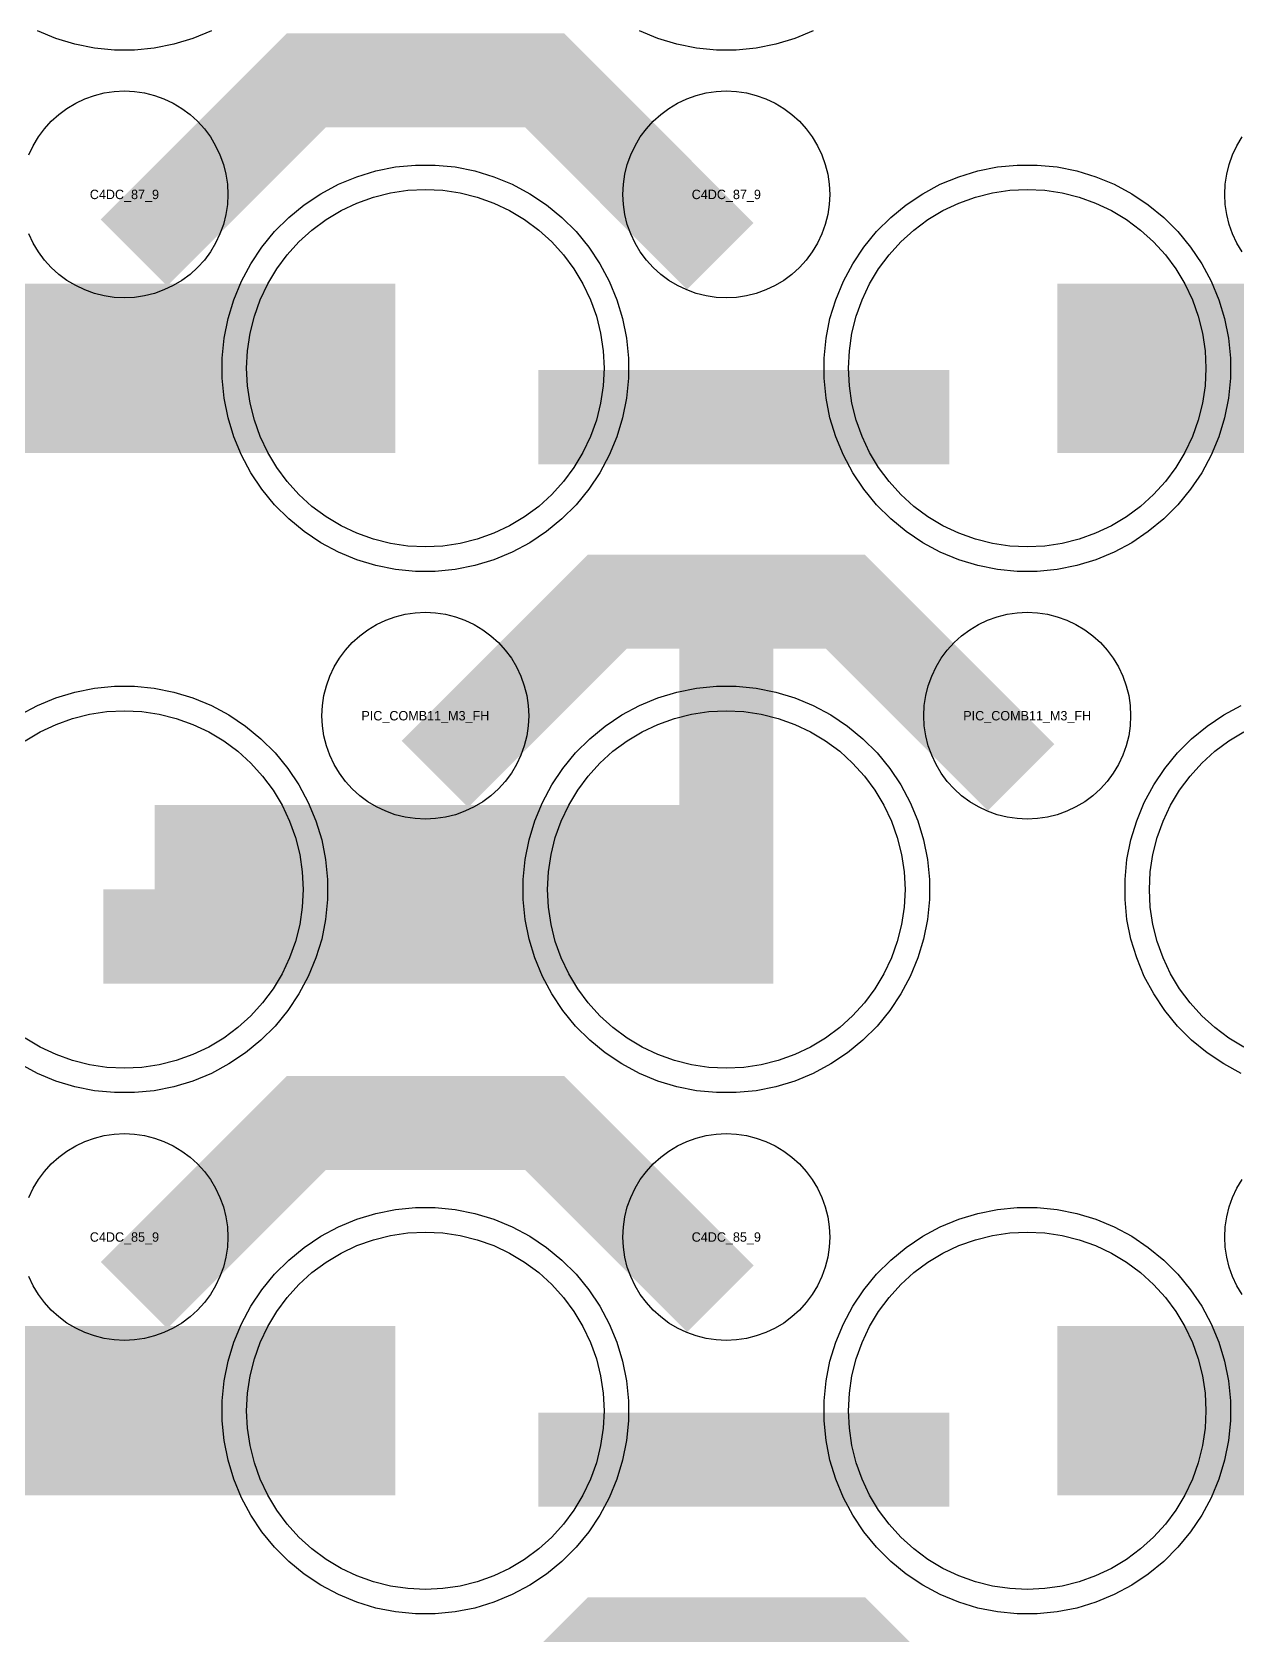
# Model space of a CAD drawing. Extents: x -11880 to 11880, y -14992 to 14992.
# Drawn here: x -9144.6 to -8824.2, y -3121.2 to -2695.1 of the extents above; entities that cross this region are included whole.
import ezdxf
from ezdxf.enums import TextEntityAlignment as Align

# ---------------------------------------------------------------- set-up
doc = ezdxf.new("R2010")
doc.units = 0
doc.header["$MEASUREMENT"] = 0
for name, color, linetype in [('GDS_775_DT_237', 138, 'CONTINUOUS'), ('RDL1_FS', 34, 'CONTINUOUS'), ('RDL_BS', 160, 'CONTINUOUS')]:
    doc.layers.add(name, color=color, linetype=linetype)

msp = doc.modelspace()

# ---------------------------------------------------------------- linework, layer by layer
at = {"layer": 'RDL1_FS', "color": 11, "true_color": 0xf27172}
for points in [[(-9040, -2831.999), (-9044.657, -2831.77), (-9049.268, -2831.086), (-9053.791, -2829.954), (-9058.181, -2828.382), (-9062.395, -2826.39), (-9066.395, -2823.992), (-9070.14, -2821.214), (-9073.594, -2818.084), (-9076.724, -2814.63), (-9079.502, -2810.885), (-9081.9, -2806.885), (-9083.892, -2802.671), (-9085.464, -2798.281), (-9086.596, -2793.758), (-9087.28, -2789.147), (-9087.509, -2784.49), (-9087.28, -2779.833), (-9086.596, -2775.222), (-9085.464, -2770.699), (-9083.892, -2766.309), (-9081.9, -2762.095), (-9079.502, -2758.095), (-9076.724, -2754.35), (-9073.594, -2750.896), (-9070.14, -2747.766), (-9066.395, -2744.988), (-9062.395, -2742.59), (-9058.181, -2740.598), (-9053.791, -2739.026), (-9049.268, -2737.894), (-9044.657, -2737.21), (-9040, -2736.981), (-9035.343, -2737.21), (-9030.732, -2737.894), (-9026.209, -2739.026), (-9021.819, -2740.598), (-9017.605, -2742.59), (-9013.605, -2744.988), (-9009.86, -2747.766), (-9006.406, -2750.896), (-9003.276, -2754.35), (-9000.498, -2758.095), (-8998.1, -2762.095), (-8996.108, -2766.309), (-8994.536, -2770.699), (-8993.404, -2775.222), (-8992.72, -2779.833), (-8992.491, -2784.49), (-8992.72, -2789.147), (-8993.404, -2793.758), (-8994.536, -2798.281), (-8996.108, -2802.671), (-8998.1, -2806.885), (-9000.498, -2810.885), (-9003.276, -2814.63), (-9006.406, -2818.084), (-9009.86, -2821.214), (-9013.605, -2823.992), (-9017.605, -2826.39), (-9021.819, -2828.382), (-9026.209, -2829.954), (-9030.732, -2831.086), (-9035.343, -2831.77)], [(-8880, -2831.999), (-8884.657, -2831.77), (-8889.268, -2831.086), (-8893.791, -2829.954), (-8898.181, -2828.382), (-8902.395, -2826.39), (-8906.395, -2823.992), (-8910.14, -2821.214), (-8913.594, -2818.084), (-8916.724, -2814.63), (-8919.502, -2810.885), (-8921.9, -2806.885), (-8923.892, -2802.671), (-8925.464, -2798.281), (-8926.596, -2793.758), (-8927.28, -2789.147), (-8927.509, -2784.49), (-8927.28, -2779.833), (-8926.596, -2775.222), (-8925.464, -2770.699), (-8923.892, -2766.309), (-8921.9, -2762.095), (-8919.502, -2758.095), (-8916.724, -2754.35), (-8913.594, -2750.896), (-8910.14, -2747.766), (-8906.395, -2744.988), (-8902.395, -2742.59), (-8898.181, -2740.598), (-8893.791, -2739.026), (-8889.268, -2737.894), (-8884.657, -2737.21), (-8880, -2736.981), (-8875.343, -2737.21), (-8870.732, -2737.894), (-8866.209, -2739.026), (-8861.819, -2740.598), (-8857.605, -2742.59), (-8853.605, -2744.988), (-8849.86, -2747.766), (-8846.406, -2750.896), (-8843.276, -2754.35), (-8840.498, -2758.095), (-8838.1, -2762.095), (-8836.108, -2766.309), (-8834.536, -2770.699), (-8833.404, -2775.222), (-8832.72, -2779.833), (-8832.491, -2784.49), (-8832.72, -2789.147), (-8833.404, -2793.758), (-8834.536, -2798.281), (-8836.108, -2802.671), (-8838.1, -2806.885), (-8840.498, -2810.885), (-8843.276, -2814.63), (-8846.406, -2818.084), (-8849.86, -2821.214), (-8853.605, -2823.992), (-8857.605, -2826.39), (-8861.819, -2828.382), (-8866.209, -2829.954), (-8870.732, -2831.086), (-8875.343, -2831.77)]]:
    msp.add_lwpolyline(points, close=True, dxfattribs=at)
for points in [[(-9191.998, -2784.49, 45, 45, 0), (-9119.998, -2784.49, 45, 45, 0)], [(-9119.998, -2784.49, 45, 45, 0), (-9047.998, -2784.49, 45, 45, 0)], [(-8871.998, -2784.49, 45, 45, 0), (-8799.998, -2784.49, 45, 45, 0)]]:
    msp.add_lwpolyline(points, format="xyseb", dxfattribs=at)
at = {"layer": 'RDL1_FS'}
for points in [[(-9146.395, -2883.553), (-9142.395, -2881.155), (-9138.181, -2879.163), (-9133.791, -2877.591), (-9129.268, -2876.459), (-9124.657, -2875.775), (-9120, -2875.546), (-9115.343, -2875.775), (-9110.732, -2876.459), (-9106.209, -2877.591), (-9101.819, -2879.163), (-9097.605, -2881.155), (-9093.605, -2883.553), (-9089.86, -2886.331), (-9086.406, -2889.461), (-9083.276, -2892.915), (-9080.498, -2896.66), (-9078.1, -2900.66), (-9076.108, -2904.874), (-9074.536, -2909.264), (-9073.404, -2913.787), (-9072.72, -2918.398), (-9072.491, -2923.055), (-9072.72, -2927.712), (-9073.404, -2932.323), (-9074.536, -2936.846), (-9076.108, -2941.236), (-9078.1, -2945.45), (-9080.498, -2949.45), (-9083.276, -2953.195), (-9086.406, -2956.649), (-9089.86, -2959.779), (-9093.605, -2962.557), (-9097.605, -2964.955), (-9101.819, -2966.947), (-9106.209, -2968.519), (-9110.732, -2969.651), (-9115.343, -2970.335), (-9120, -2970.564), (-9124.657, -2970.335), (-9129.268, -2969.651), (-9133.791, -2968.519), (-9138.181, -2966.947), (-9142.395, -2964.955), (-9146.395, -2962.557)], [(-8822.395, -2964.955), (-8826.395, -2962.557), (-8830.14, -2959.779), (-8833.594, -2956.649), (-8836.724, -2953.195), (-8839.502, -2949.45), (-8841.9, -2945.45), (-8843.892, -2941.236), (-8845.464, -2936.846), (-8846.596, -2932.323), (-8847.28, -2927.712), (-8847.509, -2923.055), (-8847.28, -2918.398), (-8846.596, -2913.787), (-8845.464, -2909.264), (-8843.892, -2904.874), (-8841.9, -2900.66), (-8839.502, -2896.66), (-8836.724, -2892.915), (-8833.594, -2889.461), (-8830.14, -2886.331), (-8826.395, -2883.553), (-8822.395, -2881.155)]]:
    msp.add_lwpolyline(points, dxfattribs=at)
for points in [[(-8960, -2970.564), (-8964.657, -2970.335), (-8969.268, -2969.651), (-8973.791, -2968.519), (-8978.181, -2966.947), (-8982.395, -2964.955), (-8986.395, -2962.557), (-8990.14, -2959.779), (-8993.594, -2956.649), (-8996.724, -2953.195), (-8999.502, -2949.45), (-9001.9, -2945.45), (-9003.892, -2941.236), (-9005.464, -2936.846), (-9006.596, -2932.323), (-9007.28, -2927.712), (-9007.509, -2923.055), (-9007.28, -2918.398), (-9006.596, -2913.787), (-9005.464, -2909.264), (-9003.892, -2904.874), (-9001.9, -2900.66), (-8999.502, -2896.66), (-8996.724, -2892.915), (-8993.594, -2889.461), (-8990.14, -2886.331), (-8986.395, -2883.553), (-8982.395, -2881.155), (-8978.181, -2879.163), (-8973.791, -2877.591), (-8969.268, -2876.459), (-8964.657, -2875.775), (-8960, -2875.546), (-8955.343, -2875.775), (-8950.732, -2876.459), (-8946.209, -2877.591), (-8941.819, -2879.163), (-8937.605, -2881.155), (-8933.605, -2883.553), (-8929.86, -2886.331), (-8926.406, -2889.461), (-8923.276, -2892.915), (-8920.498, -2896.66), (-8918.1, -2900.66), (-8916.108, -2904.874), (-8914.536, -2909.264), (-8913.404, -2913.787), (-8912.72, -2918.398), (-8912.491, -2923.055), (-8912.72, -2927.712), (-8913.404, -2932.323), (-8914.536, -2936.846), (-8916.108, -2941.236), (-8918.1, -2945.45), (-8920.498, -2949.45), (-8923.276, -2953.195), (-8926.406, -2956.649), (-8929.86, -2959.779), (-8933.605, -2962.557), (-8937.605, -2964.955), (-8941.819, -2966.947), (-8946.209, -2968.519), (-8950.732, -2969.651), (-8955.343, -2970.335)], [(-9040, -3109.129), (-9044.657, -3108.9), (-9049.268, -3108.216), (-9053.791, -3107.084), (-9058.181, -3105.512), (-9062.395, -3103.52), (-9066.395, -3101.122), (-9070.14, -3098.344), (-9073.594, -3095.214), (-9076.724, -3091.76), (-9079.502, -3088.015), (-9081.9, -3084.015), (-9083.892, -3079.801), (-9085.464, -3075.411), (-9086.596, -3070.888), (-9087.28, -3066.277), (-9087.509, -3061.62), (-9087.28, -3056.963), (-9086.596, -3052.352), (-9085.464, -3047.829), (-9083.892, -3043.439), (-9081.9, -3039.225), (-9079.502, -3035.225), (-9076.724, -3031.48), (-9073.594, -3028.026), (-9070.14, -3024.896), (-9066.395, -3022.118), (-9062.395, -3019.72), (-9058.181, -3017.728), (-9053.791, -3016.156), (-9049.268, -3015.024), (-9044.657, -3014.34), (-9040, -3014.111), (-9035.343, -3014.34), (-9030.732, -3015.024), (-9026.209, -3016.156), (-9021.819, -3017.728), (-9017.605, -3019.72), (-9013.605, -3022.118), (-9009.86, -3024.896), (-9006.406, -3028.026), (-9003.276, -3031.48), (-9000.498, -3035.225), (-8998.1, -3039.225), (-8996.108, -3043.439), (-8994.536, -3047.829), (-8993.404, -3052.352), (-8992.72, -3056.963), (-8992.491, -3061.62), (-8992.72, -3066.277), (-8993.404, -3070.888), (-8994.536, -3075.411), (-8996.108, -3079.801), (-8998.1, -3084.015), (-9000.498, -3088.015), (-9003.276, -3091.76), (-9006.406, -3095.214), (-9009.86, -3098.344), (-9013.605, -3101.122), (-9017.605, -3103.52), (-9021.819, -3105.512), (-9026.209, -3107.084), (-9030.732, -3108.216), (-9035.343, -3108.9)], [(-8880, -3109.129), (-8884.657, -3108.9), (-8889.268, -3108.216), (-8893.791, -3107.084), (-8898.181, -3105.512), (-8902.395, -3103.52), (-8906.395, -3101.122), (-8910.14, -3098.344), (-8913.594, -3095.214), (-8916.724, -3091.76), (-8919.502, -3088.015), (-8921.9, -3084.015), (-8923.892, -3079.801), (-8925.464, -3075.411), (-8926.596, -3070.888), (-8927.28, -3066.277), (-8927.509, -3061.62), (-8927.28, -3056.963), (-8926.596, -3052.352), (-8925.464, -3047.829), (-8923.892, -3043.439), (-8921.9, -3039.225), (-8919.502, -3035.225), (-8916.724, -3031.48), (-8913.594, -3028.026), (-8910.14, -3024.896), (-8906.395, -3022.118), (-8902.395, -3019.72), (-8898.181, -3017.728), (-8893.791, -3016.156), (-8889.268, -3015.024), (-8884.657, -3014.34), (-8880, -3014.111), (-8875.343, -3014.34), (-8870.732, -3015.024), (-8866.209, -3016.156), (-8861.819, -3017.728), (-8857.605, -3019.72), (-8853.605, -3022.118), (-8849.86, -3024.896), (-8846.406, -3028.026), (-8843.276, -3031.48), (-8840.498, -3035.225), (-8838.1, -3039.225), (-8836.108, -3043.439), (-8834.536, -3047.829), (-8833.404, -3052.352), (-8832.72, -3056.963), (-8832.491, -3061.62), (-8832.72, -3066.277), (-8833.404, -3070.888), (-8834.536, -3075.411), (-8836.108, -3079.801), (-8838.1, -3084.015), (-8840.498, -3088.015), (-8843.276, -3091.76), (-8846.406, -3095.214), (-8849.86, -3098.344), (-8853.605, -3101.122), (-8857.605, -3103.52), (-8861.819, -3105.512), (-8866.209, -3107.084), (-8870.732, -3108.216), (-8875.343, -3108.9)]]:
    msp.add_lwpolyline(points, close=True, dxfattribs=at)
for points in [[(-9111.998, -2923.055, 45, 45, 0), (-9039.998, -2923.055, 45, 45, 0)], [(-9039.998, -2923.055, 45, 45, 0), (-8967.998, -2923.055, 45, 45, 0)], [(-9191.998, -3061.62, 45, 45, 0), (-9119.998, -3061.62, 45, 45, 0)], [(-9119.998, -3061.62, 45, 45, 0), (-9047.998, -3061.62, 45, 45, 0)], [(-8871.998, -3061.62, 45, 45, 0), (-8799.998, -3061.62, 45, 45, 0)]]:
    msp.add_lwpolyline(points, format="xyseb", dxfattribs=at)
at = {"layer": 'RDL_BS'}
for points in [[(-9096.885, -2694.8), (-9101.795, -2696.831), (-9106.835, -2698.362), (-9112.062, -2699.408), (-9117.356, -2699.925), (-9122.644, -2699.925), (-9127.938, -2699.408), (-9133.165, -2698.362), (-9138.205, -2696.831), (-9143.115, -2694.8)], [(-8936.885, -2694.8), (-8941.795, -2696.831), (-8946.835, -2698.362), (-8952.062, -2699.408), (-8957.356, -2699.925), (-8962.644, -2699.925), (-8967.938, -2699.408), (-8973.165, -2698.362), (-8978.205, -2696.831), (-8983.115, -2694.8)], [(-9145.402, -2727.783), (-9144.25, -2725.346), (-9142.857, -2723.022), (-9141.254, -2720.859), (-9139.442, -2718.86), (-9137.443, -2717.048), (-9135.28, -2715.445), (-9132.956, -2714.052), (-9130.519, -2712.9), (-9127.984, -2711.993), (-9125.365, -2711.336), (-9122.693, -2710.94), (-9120, -2710.808), (-9117.307, -2710.94), (-9114.635, -2711.336), (-9112.016, -2711.993), (-9109.481, -2712.9), (-9107.044, -2714.052), (-9104.72, -2715.445), (-9102.557, -2717.048), (-9100.558, -2718.86), (-9098.746, -2720.859), (-9097.143, -2723.022), (-9095.75, -2725.346), (-9094.598, -2727.783), (-9093.691, -2730.318), (-9093.034, -2732.937), (-9092.638, -2735.609), (-9092.506, -2738.302), (-9092.638, -2740.995), (-9093.034, -2743.667), (-9093.691, -2746.286), (-9094.598, -2748.821), (-9095.75, -2751.258), (-9097.143, -2753.582), (-9098.746, -2755.745), (-9100.558, -2757.744), (-9102.557, -2759.556), (-9104.72, -2761.159), (-9107.044, -2762.552), (-9109.481, -2763.704), (-9112.016, -2764.611), (-9114.635, -2765.268), (-9117.307, -2765.664), (-9120, -2765.796), (-9122.693, -2765.664), (-9125.365, -2765.268), (-9127.984, -2764.611), (-9130.519, -2763.704), (-9132.956, -2762.552), (-9135.28, -2761.159), (-9137.443, -2759.556), (-9139.442, -2757.744), (-9141.254, -2755.745), (-9142.857, -2753.582), (-9144.25, -2751.258), (-9145.402, -2748.821)], [(-8822.857, -2753.582), (-8824.25, -2751.258), (-8825.402, -2748.821), (-8826.309, -2746.286), (-8826.966, -2743.667), (-8827.362, -2740.995), (-8827.494, -2738.302), (-8827.362, -2735.609), (-8826.966, -2732.937), (-8826.309, -2730.318), (-8825.402, -2727.783), (-8824.25, -2725.346), (-8822.857, -2723.022)], [(-9147.777, -2876.672), (-9143.115, -2874.18), (-9138.205, -2872.149), (-9133.165, -2870.618), (-9127.938, -2869.572), (-9122.644, -2869.055), (-9117.356, -2869.055), (-9112.062, -2869.572), (-9106.835, -2870.618), (-9101.795, -2872.149), (-9096.885, -2874.18), (-9092.223, -2876.672), (-9087.809, -2879.619), (-9083.708, -2882.981), (-9079.926, -2886.763), (-9076.564, -2890.864), (-9073.617, -2895.278), (-9071.125, -2899.94), (-9069.094, -2904.85), (-9067.563, -2909.89), (-9066.517, -2915.117), (-9066, -2920.411), (-9066, -2925.699), (-9066.517, -2930.993), (-9067.563, -2936.22), (-9069.094, -2941.26), (-9071.125, -2946.17), (-9073.617, -2950.832), (-9076.564, -2955.246), (-9079.926, -2959.347), (-9083.708, -2963.129), (-9087.809, -2966.491), (-9092.223, -2969.438), (-9096.885, -2971.93), (-9101.795, -2973.961), (-9106.835, -2975.492), (-9112.062, -2976.538), (-9117.356, -2977.055), (-9122.644, -2977.055), (-9127.938, -2976.538), (-9133.165, -2975.492), (-9138.205, -2973.961), (-9143.115, -2971.93), (-9147.777, -2969.438)], [(-8823.115, -2971.93), (-8827.777, -2969.438), (-8832.191, -2966.491), (-8836.292, -2963.129), (-8840.074, -2959.347), (-8843.436, -2955.246), (-8846.383, -2950.832), (-8848.875, -2946.17), (-8850.906, -2941.26), (-8852.437, -2936.22), (-8853.483, -2930.993), (-8854, -2925.699), (-8854, -2920.411), (-8853.483, -2915.117), (-8852.437, -2909.89), (-8850.906, -2904.85), (-8848.875, -2899.94), (-8846.383, -2895.278), (-8843.436, -2890.864), (-8840.074, -2886.763), (-8836.292, -2882.981), (-8832.191, -2879.619), (-8827.777, -2876.672), (-8823.115, -2874.18)], [(-9145.402, -3004.913), (-9144.25, -3002.476), (-9142.857, -3000.152), (-9141.254, -2997.989), (-9139.442, -2995.99), (-9137.443, -2994.178), (-9135.28, -2992.575), (-9132.956, -2991.182), (-9130.519, -2990.03), (-9127.984, -2989.123), (-9125.365, -2988.466), (-9122.693, -2988.07), (-9120, -2987.938), (-9117.307, -2988.07), (-9114.635, -2988.466), (-9112.016, -2989.123), (-9109.481, -2990.03), (-9107.044, -2991.182), (-9104.72, -2992.575), (-9102.557, -2994.178), (-9100.558, -2995.99), (-9098.746, -2997.989), (-9097.143, -3000.152), (-9095.75, -3002.476), (-9094.598, -3004.913), (-9093.691, -3007.448), (-9093.034, -3010.067), (-9092.638, -3012.739), (-9092.506, -3015.432), (-9092.638, -3018.125), (-9093.034, -3020.797), (-9093.691, -3023.416), (-9094.598, -3025.951), (-9095.75, -3028.388), (-9097.143, -3030.712), (-9098.746, -3032.875), (-9100.558, -3034.874), (-9102.557, -3036.686), (-9104.72, -3038.289), (-9107.044, -3039.682), (-9109.481, -3040.834), (-9112.016, -3041.741), (-9114.635, -3042.398), (-9117.307, -3042.794), (-9120, -3042.926), (-9122.693, -3042.794), (-9125.365, -3042.398), (-9127.984, -3041.741), (-9130.519, -3040.834), (-9132.956, -3039.682), (-9135.28, -3038.289), (-9137.443, -3036.686), (-9139.442, -3034.874), (-9141.254, -3032.875), (-9142.857, -3030.712), (-9144.25, -3028.388), (-9145.402, -3025.951)], [(-8822.857, -3030.712), (-8824.25, -3028.388), (-8825.402, -3025.951), (-8826.309, -3023.416), (-8826.966, -3020.797), (-8827.362, -3018.125), (-8827.494, -3015.432), (-8827.362, -3012.739), (-8826.966, -3010.067), (-8826.309, -3007.448), (-8825.402, -3004.913), (-8824.25, -3002.476), (-8822.857, -3000.152)]]:
    msp.add_lwpolyline(points, dxfattribs=at)
for points in [[(-9117.438, -2753.804, 25, 25, 0), (-9071.623, -2707.989, 25, 25, 0), (-9038.07, -2707.989, 25, 25, 0)], [(-8961.599, -2754.703, 25, 25, 0), (-9008.313, -2707.989, 25, 25, 0), (-9038.071, -2707.989, 25, 25, 0)], [(-8960, -2948.055, 25, 25, 0), (-8960, -2834.054, 25, 25, 0)], [(-9037.438, -2892.369, 25, 25, 0), (-8991.623, -2846.554, 25, 25, 0), (-8958.07, -2846.554, 25, 25, 0)], [(-8881.599, -2893.268, 25, 25, 0), (-8928.313, -2846.554, 25, 25, 0), (-8958.071, -2846.554, 25, 25, 0)], [(-9125.603, -2935.555, 25, 25, 0), (-8947.5, -2935.555, 25, 25, 0)], [(-9117.438, -3030.934, 25, 25, 0), (-9071.623, -2985.119, 25, 25, 0), (-9038.07, -2985.119, 25, 25, 0)], [(-8961.599, -3031.833, 25, 25, 0), (-9008.313, -2985.119, 25, 25, 0), (-9038.071, -2985.119, 25, 25, 0)], [(-9009.984, -3074.633, 25, 25, 0), (-8900.719, -3074.633, 25, 25, 0)], [(-9037.438, -3169.499, 25, 25, 0), (-8991.623, -3123.684, 25, 25, 0), (-8958.07, -3123.684, 25, 25, 0)], [(-8881.599, -3170.398, 25, 25, 0), (-8928.313, -3123.684, 25, 25, 0), (-8958.071, -3123.684, 25, 25, 0)]]:
    msp.add_lwpolyline(points, format="xyseb", dxfattribs=at)
for points in [[(-8960, -2765.796), (-8962.693, -2765.664), (-8965.365, -2765.268), (-8967.984, -2764.611), (-8970.519, -2763.704), (-8972.956, -2762.552), (-8975.28, -2761.159), (-8977.443, -2759.556), (-8979.442, -2757.744), (-8981.254, -2755.745), (-8982.857, -2753.582), (-8984.25, -2751.258), (-8985.402, -2748.821), (-8986.309, -2746.286), (-8986.966, -2743.667), (-8987.362, -2740.995), (-8987.494, -2738.302), (-8987.362, -2735.609), (-8986.966, -2732.937), (-8986.309, -2730.318), (-8985.402, -2727.783), (-8984.25, -2725.346), (-8982.857, -2723.022), (-8981.254, -2720.859), (-8979.442, -2718.86), (-8977.443, -2717.048), (-8975.28, -2715.445), (-8972.956, -2714.052), (-8970.519, -2712.9), (-8967.984, -2711.993), (-8965.365, -2711.336), (-8962.693, -2710.94), (-8960, -2710.808), (-8957.307, -2710.94), (-8954.635, -2711.336), (-8952.016, -2711.993), (-8949.481, -2712.9), (-8947.044, -2714.052), (-8944.72, -2715.445), (-8942.557, -2717.048), (-8940.558, -2718.86), (-8938.746, -2720.859), (-8937.143, -2723.022), (-8935.75, -2725.346), (-8934.598, -2727.783), (-8933.691, -2730.318), (-8933.034, -2732.937), (-8932.638, -2735.609), (-8932.506, -2738.302), (-8932.638, -2740.995), (-8933.034, -2743.667), (-8933.691, -2746.286), (-8934.598, -2748.821), (-8935.75, -2751.258), (-8937.143, -2753.582), (-8938.746, -2755.745), (-8940.558, -2757.744), (-8942.557, -2759.556), (-8944.72, -2761.159), (-8947.044, -2762.552), (-8949.481, -2763.704), (-8952.016, -2764.611), (-8954.635, -2765.268), (-8957.307, -2765.664)], [(-9040, -2904.361), (-9042.693, -2904.229), (-9045.365, -2903.833), (-9047.984, -2903.176), (-9050.519, -2902.269), (-9052.956, -2901.117), (-9055.28, -2899.724), (-9057.443, -2898.121), (-9059.442, -2896.309), (-9061.254, -2894.31), (-9062.857, -2892.147), (-9064.25, -2889.823), (-9065.402, -2887.386), (-9066.309, -2884.851), (-9066.966, -2882.232), (-9067.362, -2879.56), (-9067.494, -2876.867), (-9067.362, -2874.174), (-9066.966, -2871.502), (-9066.309, -2868.883), (-9065.402, -2866.348), (-9064.25, -2863.911), (-9062.857, -2861.587), (-9061.254, -2859.424), (-9059.442, -2857.425), (-9057.443, -2855.613), (-9055.28, -2854.01), (-9052.956, -2852.617), (-9050.519, -2851.465), (-9047.984, -2850.558), (-9045.365, -2849.901), (-9042.693, -2849.505), (-9040, -2849.373), (-9037.307, -2849.505), (-9034.635, -2849.901), (-9032.016, -2850.558), (-9029.481, -2851.465), (-9027.044, -2852.617), (-9024.72, -2854.01), (-9022.557, -2855.613), (-9020.558, -2857.425), (-9018.746, -2859.424), (-9017.143, -2861.587), (-9015.75, -2863.911), (-9014.598, -2866.348), (-9013.691, -2868.883), (-9013.034, -2871.502), (-9012.638, -2874.174), (-9012.506, -2876.867), (-9012.638, -2879.56), (-9013.034, -2882.232), (-9013.691, -2884.851), (-9014.598, -2887.386), (-9015.75, -2889.823), (-9017.143, -2892.147), (-9018.746, -2894.31), (-9020.558, -2896.309), (-9022.557, -2898.121), (-9024.72, -2899.724), (-9027.044, -2901.117), (-9029.481, -2902.269), (-9032.016, -2903.176), (-9034.635, -2903.833), (-9037.307, -2904.229)], [(-8880, -2904.361), (-8882.693, -2904.229), (-8885.365, -2903.833), (-8887.984, -2903.176), (-8890.519, -2902.269), (-8892.956, -2901.117), (-8895.28, -2899.724), (-8897.443, -2898.121), (-8899.442, -2896.309), (-8901.254, -2894.31), (-8902.857, -2892.147), (-8904.25, -2889.823), (-8905.402, -2887.386), (-8906.309, -2884.851), (-8906.966, -2882.232), (-8907.362, -2879.56), (-8907.494, -2876.867), (-8907.362, -2874.174), (-8906.966, -2871.502), (-8906.309, -2868.883), (-8905.402, -2866.348), (-8904.25, -2863.911), (-8902.857, -2861.587), (-8901.254, -2859.424), (-8899.442, -2857.425), (-8897.443, -2855.613), (-8895.28, -2854.01), (-8892.956, -2852.617), (-8890.519, -2851.465), (-8887.984, -2850.558), (-8885.365, -2849.901), (-8882.693, -2849.505), (-8880, -2849.373), (-8877.307, -2849.505), (-8874.635, -2849.901), (-8872.016, -2850.558), (-8869.481, -2851.465), (-8867.044, -2852.617), (-8864.72, -2854.01), (-8862.557, -2855.613), (-8860.558, -2857.425), (-8858.746, -2859.424), (-8857.143, -2861.587), (-8855.75, -2863.911), (-8854.598, -2866.348), (-8853.691, -2868.883), (-8853.034, -2871.502), (-8852.638, -2874.174), (-8852.506, -2876.867), (-8852.638, -2879.56), (-8853.034, -2882.232), (-8853.691, -2884.851), (-8854.598, -2887.386), (-8855.75, -2889.823), (-8857.143, -2892.147), (-8858.746, -2894.31), (-8860.558, -2896.309), (-8862.557, -2898.121), (-8864.72, -2899.724), (-8867.044, -2901.117), (-8869.481, -2902.269), (-8872.016, -2903.176), (-8874.635, -2903.833), (-8877.307, -2904.229)], [(-8962.644, -2977.055), (-8967.938, -2976.538), (-8973.165, -2975.492), (-8978.205, -2973.961), (-8983.115, -2971.93), (-8987.777, -2969.438), (-8992.191, -2966.491), (-8996.292, -2963.129), (-9000.074, -2959.347), (-9003.436, -2955.246), (-9006.383, -2950.832), (-9008.875, -2946.17), (-9010.906, -2941.26), (-9012.437, -2936.22), (-9013.483, -2930.993), (-9014, -2925.699), (-9014, -2920.411), (-9013.483, -2915.117), (-9012.437, -2909.89), (-9010.906, -2904.85), (-9008.875, -2899.94), (-9006.383, -2895.278), (-9003.436, -2890.864), (-9000.074, -2886.763), (-8996.292, -2882.981), (-8992.191, -2879.619), (-8987.777, -2876.672), (-8983.115, -2874.18), (-8978.205, -2872.149), (-8973.165, -2870.618), (-8967.938, -2869.572), (-8962.644, -2869.055), (-8957.356, -2869.055), (-8952.062, -2869.572), (-8946.835, -2870.618), (-8941.795, -2872.149), (-8936.885, -2874.18), (-8932.223, -2876.672), (-8927.809, -2879.619), (-8923.708, -2882.981), (-8919.926, -2886.763), (-8916.564, -2890.864), (-8913.617, -2895.278), (-8911.125, -2899.94), (-8909.094, -2904.85), (-8907.563, -2909.89), (-8906.517, -2915.117), (-8906, -2920.411), (-8906, -2925.699), (-8906.517, -2930.993), (-8907.563, -2936.22), (-8909.094, -2941.26), (-8911.125, -2946.17), (-8913.617, -2950.832), (-8916.564, -2955.246), (-8919.926, -2959.347), (-8923.708, -2963.129), (-8927.809, -2966.491), (-8932.223, -2969.438), (-8936.885, -2971.93), (-8941.795, -2973.961), (-8946.835, -2975.492), (-8952.062, -2976.538), (-8957.356, -2977.055)], [(-8960, -3042.926), (-8962.693, -3042.794), (-8965.365, -3042.398), (-8967.984, -3041.741), (-8970.519, -3040.834), (-8972.956, -3039.682), (-8975.28, -3038.289), (-8977.443, -3036.686), (-8979.442, -3034.874), (-8981.254, -3032.875), (-8982.857, -3030.712), (-8984.25, -3028.388), (-8985.402, -3025.951), (-8986.309, -3023.416), (-8986.966, -3020.797), (-8987.362, -3018.125), (-8987.494, -3015.432), (-8987.362, -3012.739), (-8986.966, -3010.067), (-8986.309, -3007.448), (-8985.402, -3004.913), (-8984.25, -3002.476), (-8982.857, -3000.152), (-8981.254, -2997.989), (-8979.442, -2995.99), (-8977.443, -2994.178), (-8975.28, -2992.575), (-8972.956, -2991.182), (-8970.519, -2990.03), (-8967.984, -2989.123), (-8965.365, -2988.466), (-8962.693, -2988.07), (-8960, -2987.938), (-8957.307, -2988.07), (-8954.635, -2988.466), (-8952.016, -2989.123), (-8949.481, -2990.03), (-8947.044, -2991.182), (-8944.72, -2992.575), (-8942.557, -2994.178), (-8940.558, -2995.99), (-8938.746, -2997.989), (-8937.143, -3000.152), (-8935.75, -3002.476), (-8934.598, -3004.913), (-8933.691, -3007.448), (-8933.034, -3010.067), (-8932.638, -3012.739), (-8932.506, -3015.432), (-8932.638, -3018.125), (-8933.034, -3020.797), (-8933.691, -3023.416), (-8934.598, -3025.951), (-8935.75, -3028.388), (-8937.143, -3030.712), (-8938.746, -3032.875), (-8940.558, -3034.874), (-8942.557, -3036.686), (-8944.72, -3038.289), (-8947.044, -3039.682), (-8949.481, -3040.834), (-8952.016, -3041.741), (-8954.635, -3042.398), (-8957.307, -3042.794)], [(-9042.644, -3115.62), (-9047.938, -3115.103), (-9053.165, -3114.057), (-9058.205, -3112.526), (-9063.115, -3110.495), (-9067.777, -3108.003), (-9072.191, -3105.056), (-9076.292, -3101.694), (-9080.074, -3097.912), (-9083.436, -3093.811), (-9086.383, -3089.397), (-9088.875, -3084.735), (-9090.906, -3079.825), (-9092.437, -3074.785), (-9093.483, -3069.558), (-9094, -3064.264), (-9094, -3058.976), (-9093.483, -3053.682), (-9092.437, -3048.455), (-9090.906, -3043.415), (-9088.875, -3038.505), (-9086.383, -3033.843), (-9083.436, -3029.429), (-9080.074, -3025.328), (-9076.292, -3021.546), (-9072.191, -3018.184), (-9067.777, -3015.237), (-9063.115, -3012.745), (-9058.205, -3010.714), (-9053.165, -3009.183), (-9047.938, -3008.137), (-9042.644, -3007.62), (-9037.356, -3007.62), (-9032.062, -3008.137), (-9026.835, -3009.183), (-9021.795, -3010.714), (-9016.885, -3012.745), (-9012.223, -3015.237), (-9007.809, -3018.184), (-9003.708, -3021.546), (-8999.926, -3025.328), (-8996.564, -3029.429), (-8993.617, -3033.843), (-8991.125, -3038.505), (-8989.094, -3043.415), (-8987.563, -3048.455), (-8986.517, -3053.682), (-8986, -3058.976), (-8986, -3064.264), (-8986.517, -3069.558), (-8987.563, -3074.785), (-8989.094, -3079.825), (-8991.125, -3084.735), (-8993.617, -3089.397), (-8996.564, -3093.811), (-8999.926, -3097.912), (-9003.708, -3101.694), (-9007.809, -3105.056), (-9012.223, -3108.003), (-9016.885, -3110.495), (-9021.795, -3112.526), (-9026.835, -3114.057), (-9032.062, -3115.103), (-9037.356, -3115.62)], [(-8882.644, -3115.62), (-8887.938, -3115.103), (-8893.165, -3114.057), (-8898.205, -3112.526), (-8903.115, -3110.495), (-8907.777, -3108.003), (-8912.191, -3105.056), (-8916.292, -3101.694), (-8920.074, -3097.912), (-8923.436, -3093.811), (-8926.383, -3089.397), (-8928.875, -3084.735), (-8930.906, -3079.825), (-8932.437, -3074.785), (-8933.483, -3069.558), (-8934, -3064.264), (-8934, -3058.976), (-8933.483, -3053.682), (-8932.437, -3048.455), (-8930.906, -3043.415), (-8928.875, -3038.505), (-8926.383, -3033.843), (-8923.436, -3029.429), (-8920.074, -3025.328), (-8916.292, -3021.546), (-8912.191, -3018.184), (-8907.777, -3015.237), (-8903.115, -3012.745), (-8898.205, -3010.714), (-8893.165, -3009.183), (-8887.938, -3008.137), (-8882.644, -3007.62), (-8877.356, -3007.62), (-8872.062, -3008.137), (-8866.835, -3009.183), (-8861.795, -3010.714), (-8856.885, -3012.745), (-8852.223, -3015.237), (-8847.809, -3018.184), (-8843.708, -3021.546), (-8839.926, -3025.328), (-8836.564, -3029.429), (-8833.617, -3033.843), (-8831.125, -3038.505), (-8829.094, -3043.415), (-8827.563, -3048.455), (-8826.517, -3053.682), (-8826, -3058.976), (-8826, -3064.264), (-8826.517, -3069.558), (-8827.563, -3074.785), (-8829.094, -3079.825), (-8831.125, -3084.735), (-8833.617, -3089.397), (-8836.564, -3093.811), (-8839.926, -3097.912), (-8843.708, -3101.694), (-8847.809, -3105.056), (-8852.223, -3108.003), (-8856.885, -3110.495), (-8861.795, -3112.526), (-8866.835, -3114.057), (-8872.062, -3115.103), (-8877.356, -3115.62)]]:
    msp.add_lwpolyline(points, close=True, dxfattribs=at)
at = {"layer": 'RDL_BS', "color": 11, "true_color": 0xf27172}
for points in [[(-9042.644, -2838.49), (-9047.938, -2837.973), (-9053.165, -2836.927), (-9058.205, -2835.396), (-9063.115, -2833.365), (-9067.777, -2830.873), (-9072.191, -2827.926), (-9076.292, -2824.564), (-9080.074, -2820.782), (-9083.436, -2816.681), (-9086.383, -2812.267), (-9088.875, -2807.605), (-9090.906, -2802.695), (-9092.437, -2797.655), (-9093.483, -2792.428), (-9094, -2787.134), (-9094, -2781.846), (-9093.483, -2776.552), (-9092.437, -2771.325), (-9090.906, -2766.285), (-9088.875, -2761.375), (-9086.383, -2756.713), (-9083.436, -2752.299), (-9080.074, -2748.198), (-9076.292, -2744.416), (-9072.191, -2741.054), (-9067.777, -2738.107), (-9063.115, -2735.615), (-9058.205, -2733.584), (-9053.165, -2732.053), (-9047.938, -2731.007), (-9042.644, -2730.49), (-9037.356, -2730.49), (-9032.062, -2731.007), (-9026.835, -2732.053), (-9021.795, -2733.584), (-9016.885, -2735.615), (-9012.223, -2738.107), (-9007.809, -2741.054), (-9003.708, -2744.416), (-8999.926, -2748.198), (-8996.564, -2752.299), (-8993.617, -2756.713), (-8991.125, -2761.375), (-8989.094, -2766.285), (-8987.563, -2771.325), (-8986.517, -2776.552), (-8986, -2781.846), (-8986, -2787.134), (-8986.517, -2792.428), (-8987.563, -2797.655), (-8989.094, -2802.695), (-8991.125, -2807.605), (-8993.617, -2812.267), (-8996.564, -2816.681), (-8999.926, -2820.782), (-9003.708, -2824.564), (-9007.809, -2827.926), (-9012.223, -2830.873), (-9016.885, -2833.365), (-9021.795, -2835.396), (-9026.835, -2836.927), (-9032.062, -2837.973), (-9037.356, -2838.49)], [(-8882.644, -2838.49), (-8887.938, -2837.973), (-8893.165, -2836.927), (-8898.205, -2835.396), (-8903.115, -2833.365), (-8907.777, -2830.873), (-8912.191, -2827.926), (-8916.292, -2824.564), (-8920.074, -2820.782), (-8923.436, -2816.681), (-8926.383, -2812.267), (-8928.875, -2807.605), (-8930.906, -2802.695), (-8932.437, -2797.655), (-8933.483, -2792.428), (-8934, -2787.134), (-8934, -2781.846), (-8933.483, -2776.552), (-8932.437, -2771.325), (-8930.906, -2766.285), (-8928.875, -2761.375), (-8926.383, -2756.713), (-8923.436, -2752.299), (-8920.074, -2748.198), (-8916.292, -2744.416), (-8912.191, -2741.054), (-8907.777, -2738.107), (-8903.115, -2735.615), (-8898.205, -2733.584), (-8893.165, -2732.053), (-8887.938, -2731.007), (-8882.644, -2730.49), (-8877.356, -2730.49), (-8872.062, -2731.007), (-8866.835, -2732.053), (-8861.795, -2733.584), (-8856.885, -2735.615), (-8852.223, -2738.107), (-8847.809, -2741.054), (-8843.708, -2744.416), (-8839.926, -2748.198), (-8836.564, -2752.299), (-8833.617, -2756.713), (-8831.125, -2761.375), (-8829.094, -2766.285), (-8827.563, -2771.325), (-8826.517, -2776.552), (-8826, -2781.846), (-8826, -2787.134), (-8826.517, -2792.428), (-8827.563, -2797.655), (-8829.094, -2802.695), (-8831.125, -2807.605), (-8833.617, -2812.267), (-8836.564, -2816.681), (-8839.926, -2820.782), (-8843.708, -2824.564), (-8847.809, -2827.926), (-8852.223, -2830.873), (-8856.885, -2833.365), (-8861.795, -2835.396), (-8866.835, -2836.927), (-8872.062, -2837.973), (-8877.356, -2838.49)]]:
    msp.add_lwpolyline(points, close=True, dxfattribs=at)
msp.add_lwpolyline([(-9009.984, -2797.503, 25, 25, 0), (-8900.719, -2797.503, 25, 25, 0)], format="xyseb", dxfattribs=at)

# ---------------------------------------------------------------- texts
at = {"layer": 'GDS_775_DT_237'}
for s, p in [('C4DC_87_9', (-9120, -2738.302)), ('C4DC_87_9', (-9120, -2738.302)), ('C4DC_87_9', (-8960, -2738.302)), ('C4DC_87_9', (-8960, -2738.302)), ('PIC_COMB11_M3_FH', (-9040, -2876.867)), ('PIC_COMB11_M3_FH', (-9040, -2876.867)), ('PIC_COMB11_M3_FH', (-8880, -2876.867)), ('PIC_COMB11_M3_FH', (-8880, -2876.867)), ('C4DC_85_9', (-9120, -3015.432)), ('C4DC_85_9', (-9120, -3015.432)), ('C4DC_85_9', (-8960, -3015.432)), ('C4DC_85_9', (-8960, -3015.432))]:
    msp.add_text(s, height=2.5, dxfattribs=at).set_placement(p, align=Align.MIDDLE_CENTER)

doc.saveas('drawing.dxf')
